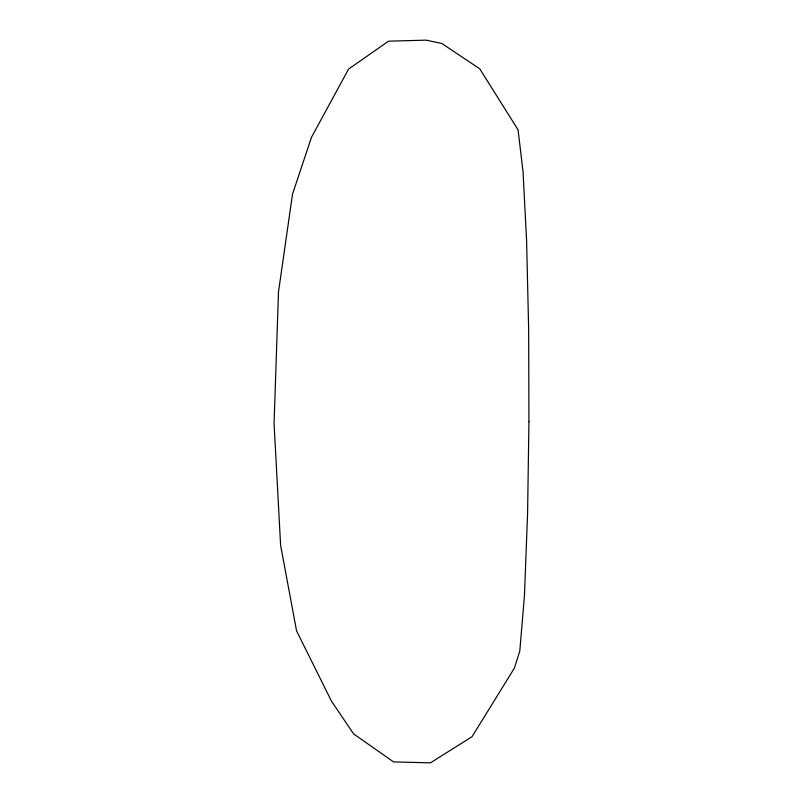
<?xml version="1.0" encoding="UTF-8"?>
<svg xmlns="http://www.w3.org/2000/svg" width="803" height="803" viewBox="0 0 803 803"><rect width="100%" height="100%" fill="white"/><g stroke="black" fill="none" stroke-linecap="round" stroke-linejoin="round"><path stroke-width="1.2" d="M528.936 421.786L527.591 513.207L524.449 595.585L519.802 650.982L514.342 668.186L472.034 736.702L430.428 762.85L393.54 761.896L353.601 733.882L331.498 701.19L296.568 630.877L280.618 545.367L274.064 423.502L278.5 291.85L292.513 194.175L311.474 137.323L348.592 69.048L388.532 41.184L426.112 40.15L441.831 43.482L479.762 68.837L518.055 129.805L523.044 171.732L526.587 240.639L528.655 329.441L528.936 421.786"/></g></svg>
